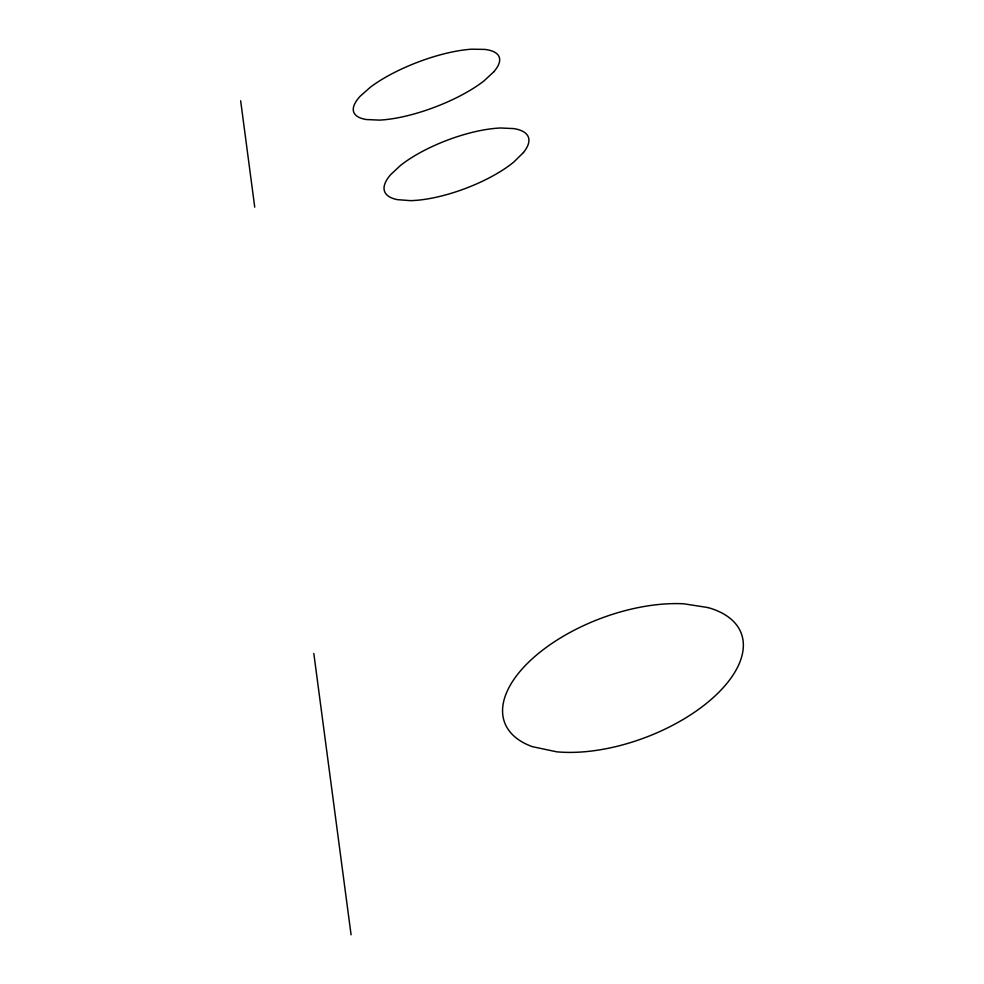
<?xml version="1.0" encoding="UTF-8"?>
<svg xmlns="http://www.w3.org/2000/svg" width="984" height="984" viewBox="0 0 984 984"><rect width="100%" height="100%" fill="white"/><g stroke="black" fill="none" stroke-linecap="round" stroke-linejoin="round"><path stroke-width="1.48" d="M240.65 100.786L254.733 207.12M313.822 653.487L351.079 934.8M523.463 152.532L513.869 161.979A76.838 25.781 -20.7 0 1 410.365 200.638L397.327 199.641A76.838 25.781 -20.7 0 1 390.648 174.648L400.525 165.423A76.838 25.781 -20.7 0 1 500.573 127.994L513.783 128.596A76.838 25.781 -20.7 0 1 523.463 152.532M493.906 71.697L484.054 80.86A77.773 24.047 -20.8 0 1 379.32 120.11L366.282 119.531A77.773 24.047 -20.8 0 1 360.255 96.149L370.39 87.182A77.773 24.047 -20.8 0 1 471.607 49.2L484.817 49.409A77.773 24.047 -20.8 0 1 493.906 71.697M708.025 607.571L683.745 603.795A126.444 63.591 -20.7 0 0 530.142 660.744A126.444 63.591 -20.7 0 0 532.356 746.659L556.6 751.801A126.444 63.591 -20.7 0 0 716.254 694.802A126.444 63.591 -20.7 0 0 708.025 607.571"/></g></svg>
